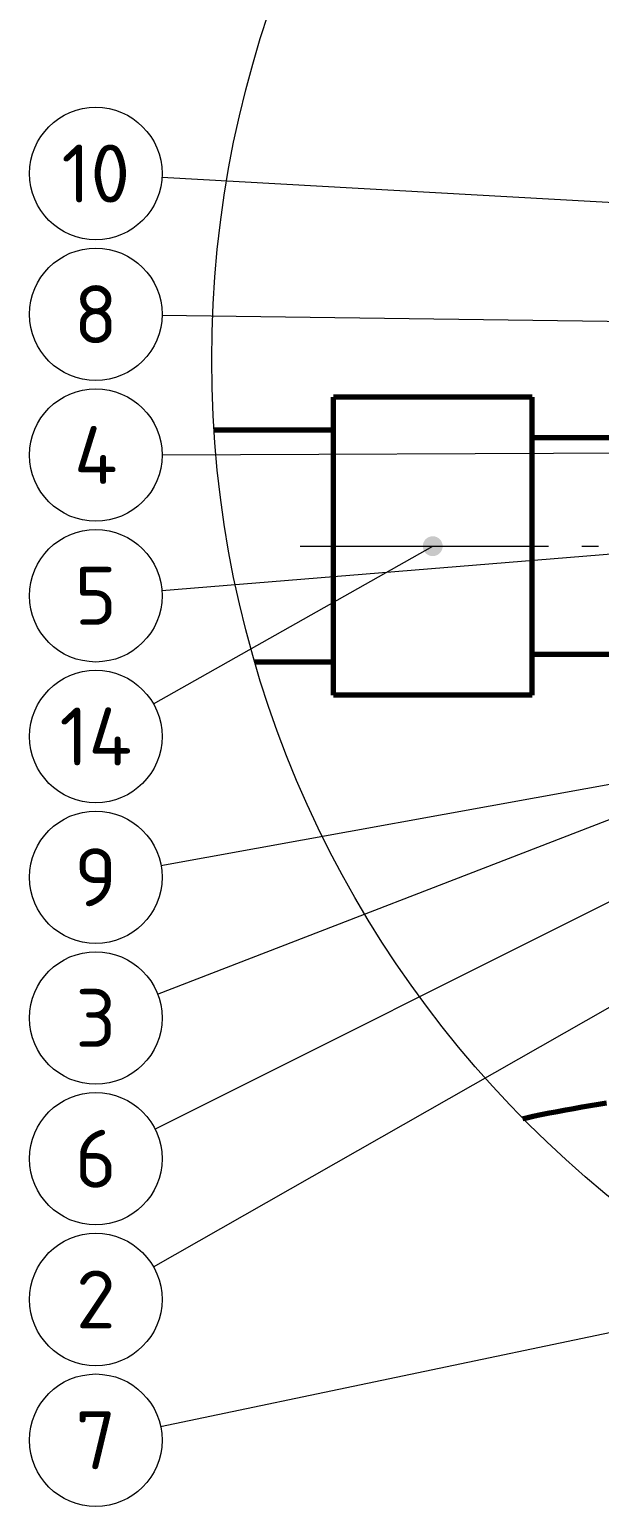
# Model space of a CAD drawing. Header units: millimetres. Extents: x 0 to 2208, y 0 to 420.
# Drawn here: x 740.4 to 774.8, y 256.5 to 345.7 of the extents above; entities that cross this region are included whole.
import ezdxf
from ezdxf.enums import TextEntityAlignment as Align

# ---------------------------------------------------------------- set-up
doc = ezdxf.new("R2010")
doc.units = ezdxf.units.MM
doc.linetypes.add('IRAM-E-TRAZOS', pattern=[5, 4, -1])
doc.linetypes.add('IRAM-F-TRAZO-PUNTO', pattern=[20, 15, -2, 1, -2])
for name, color, linetype, lineweight in [('01-VISIBLE', 7, 'CONTINUOUS', 70), ('02-OCULTA', 4, 'IRAM-E-TRAZOS', 35), ('03-EJE', 1, 'IRAM-F-TRAZO-PUNTO', 18), ('06-TEXTO', 7, 'CONTINUOUS', 25), ('08-FINA', 5, 'CONTINUOUS', 18)]:
    doc.layers.add(name, color=color, linetype=linetype, lineweight=lineweight)
doc.styles.add('ISO3098', font='isocpeur.ttf')

msp = doc.modelspace()

# ---------------------------------------------------------------- hatches: boundary and pattern name
at = {"layer": '08-FINA'}
h = msp.add_hatch(color=7, dxfattribs=at)
h.dxf.hatch_style = 1
edge = h.paths.add_edge_path()
edge.add_arc((764.767, 314.495), 0.6, 0, 360)

# ---------------------------------------------------------------- linework, layer by layer
at = {"layer": '01-VISIBLE'}
for points in [[(758.767, 305.495), (758.767, 305.995), (758.767, 306.495), (758.767, 306.995), (758.767, 307.495), (758.767, 307.995), (758.767, 308.495), (758.767, 308.995), (758.767, 309.495), (758.767, 309.995), (758.767, 310.495), (758.767, 310.995), (758.767, 311.495), (758.767, 311.995), (758.767, 312.495), (758.767, 312.995), (758.767, 313.495), (758.767, 313.995), (758.767, 314.495), (758.767, 314.995), (758.767, 315.495), (758.767, 315.995), (758.767, 316.495), (758.767, 316.995), (758.767, 317.495), (758.767, 317.995), (758.767, 318.495), (758.767, 318.995), (758.767, 319.495), (758.767, 319.995), (758.767, 320.495), (758.767, 320.995), (758.767, 321.495), (758.767, 321.995), (758.767, 322.495), (758.767, 322.995), (758.767, 323.495)], [(770.767, 323.495), (758.767, 323.495)], [(770.767, 305.495), (770.767, 305.995), (770.767, 306.495), (770.767, 306.995), (770.767, 307.495), (770.767, 307.995), (770.767, 308.495), (770.767, 308.995), (770.767, 309.495), (770.767, 309.995), (770.767, 310.495), (770.767, 310.995), (770.767, 311.495), (770.767, 311.995), (770.767, 312.495), (770.767, 312.995), (770.767, 313.495), (770.767, 313.995), (770.767, 314.495), (770.767, 314.995), (770.767, 315.495), (770.767, 315.995), (770.767, 316.495), (770.767, 316.995), (770.767, 317.495), (770.767, 317.995), (770.767, 318.495), (770.767, 318.995), (770.767, 319.495), (770.767, 319.995), (770.767, 320.495), (770.767, 320.995), (770.767, 321.495), (770.767, 321.995), (770.767, 322.495), (770.767, 322.995), (770.767, 323.495)], [(758.767, 321.495), (751.56, 321.495)], [(778.667, 321.045), (770.767, 321.045)], [(779.667, 307.945), (770.767, 307.945)], [(758.767, 307.495), (754.027, 307.495)], [(770.767, 305.495), (758.767, 305.495)], [(770.216, 279.931), (770.346, 279.96), (770.835, 280.065), (771.324, 280.166), (771.815, 280.264), (772.306, 280.359), (772.797, 280.45), (773.289, 280.539), (773.782, 280.626), (774.275, 280.711), (774.767, 280.795), (775.261, 280.878)]]:
    msp.add_lwpolyline(points, dxfattribs=at)
at = {"layer": '02-OCULTA'}
for points in [[(758.767, 323.495), (758.767, 322.995), (758.767, 322.495), (758.767, 321.995), (758.767, 321.495), (758.767, 320.995), (758.767, 320.495), (758.767, 319.995), (758.767, 319.495), (758.767, 318.995), (758.767, 318.495), (758.767, 317.995), (758.767, 317.495), (758.767, 316.995), (758.767, 316.495), (758.767, 315.995), (758.767, 315.495), (758.767, 314.995), (758.767, 314.495), (758.767, 313.995), (758.767, 313.495), (758.767, 312.995), (758.767, 312.495), (758.767, 311.995), (758.767, 311.495), (758.767, 310.995), (758.767, 310.495), (758.767, 309.995), (758.767, 309.495), (758.767, 308.995), (758.767, 308.495), (758.767, 307.995), (758.767, 307.495), (758.767, 306.995), (758.767, 306.495), (758.767, 305.995), (758.767, 305.495)], [(770.767, 323.495), (770.767, 322.995), (770.767, 322.495), (770.767, 321.995), (770.767, 321.495), (770.767, 320.995), (770.767, 320.495), (770.767, 319.995), (770.767, 319.495), (770.767, 318.995), (770.767, 318.495), (770.767, 317.995), (770.767, 317.495), (770.767, 316.995), (770.767, 316.495), (770.767, 315.995), (770.767, 315.495), (770.767, 314.995), (770.767, 314.495), (770.767, 313.995), (770.767, 313.495), (770.767, 312.995), (770.767, 312.495), (770.767, 311.995), (770.767, 311.495), (770.767, 310.995), (770.767, 310.495), (770.767, 309.995), (770.767, 309.495), (770.767, 308.995), (770.767, 308.495), (770.767, 307.995), (770.767, 307.495), (770.767, 306.995), (770.767, 306.495), (770.767, 305.995), (770.767, 305.495)], [(758.767, 307.495), (758.767, 307.995), (758.767, 308.495), (758.767, 308.995), (758.767, 309.495), (758.767, 309.995), (758.767, 310.495), (758.767, 310.995), (758.767, 311.495), (758.767, 311.995), (758.767, 312.495), (758.767, 312.995), (758.767, 313.495), (758.767, 313.995), (758.767, 314.495), (758.767, 314.995), (758.767, 315.495), (758.767, 315.995), (758.767, 316.495), (758.767, 316.995), (758.767, 317.495), (758.767, 317.995), (758.767, 318.495), (758.767, 318.995), (758.767, 319.495), (758.767, 319.995), (758.767, 320.495), (758.767, 320.995), (758.767, 321.495)], [(758.767, 321.495), (758.767, 320.995), (758.767, 320.495), (758.767, 319.995), (758.767, 319.495), (758.767, 318.995), (758.767, 318.495), (758.767, 317.995), (758.767, 317.495), (758.767, 316.995), (758.767, 316.495), (758.767, 315.995), (758.767, 315.495), (758.767, 314.995), (758.767, 314.495), (758.767, 313.995), (758.767, 313.495), (758.767, 312.995), (758.767, 312.495), (758.767, 311.995), (758.767, 311.495), (758.767, 310.995), (758.767, 310.495), (758.767, 309.995), (758.767, 309.495), (758.767, 308.995), (758.767, 308.495), (758.767, 307.995), (758.767, 307.495)], [(770.767, 307.945), (770.767, 308.449), (770.767, 308.953), (770.767, 309.457), (770.767, 309.96), (770.767, 310.464), (770.767, 310.968), (770.767, 311.472), (770.767, 311.976), (770.767, 312.48), (770.767, 312.983), (770.767, 313.487), (770.767, 313.991), (770.767, 314.495), (770.767, 314.999), (770.767, 315.503), (770.767, 316.007), (770.767, 316.51), (770.767, 317.014), (770.767, 317.518), (770.767, 318.022), (770.767, 318.526), (770.767, 319.03), (770.767, 319.533), (770.767, 320.037), (770.767, 320.541), (770.767, 321.045)], [(770.767, 321.045), (770.767, 320.541), (770.767, 320.037), (770.767, 319.533), (770.767, 319.03), (770.767, 318.526), (770.767, 318.022), (770.767, 317.518), (770.767, 317.014), (770.767, 316.51), (770.767, 316.007), (770.767, 315.503), (770.767, 314.999), (770.767, 314.495), (770.767, 313.991), (770.767, 313.487), (770.767, 312.983), (770.767, 312.48), (770.767, 311.976), (770.767, 311.472), (770.767, 310.968), (770.767, 310.464), (770.767, 309.96), (770.767, 309.457), (770.767, 308.953), (770.767, 308.449), (770.767, 307.945)]]:
    msp.add_lwpolyline(points, dxfattribs=at)
at = {"layer": '03-EJE'}
msp.add_lwpolyline([(756.767, 314.495), (817.667, 314.495)], dxfattribs=at)
at = {"layer": '08-FINA'}
for p, q in [((748.41, 336.776), (779.307, 335.045)), ((748.416, 328.446), (785.937, 327.935)), ((748.417, 320.016), (792.717, 320.19)), ((748.404, 311.824), (796.667, 315.745)), ((747.899, 304.967), (764.767, 314.495)), ((748.148, 287.442), (796.667, 306.195)), ((748.353, 295.213), (809.267, 306.245)), ((747.993, 279.291), (796.667, 303.663)), ((747.893, 270.979), (796.667, 298.745)), ((748.331, 261.321), (796.667, 271.462))]:
    msp.add_line(p, q, dxfattribs=at)
for centre, radius in [((816.667, 325.75), 65.25), ((744.417, 337), 4), ((744.417, 328.5), 4), ((744.417, 320), 4), ((744.417, 311.5), 4), ((744.417, 303), 4), ((744.417, 294.5), 4), ((744.417, 286), 4), ((744.417, 277.5), 4), ((744.417, 269), 4), ((744.417, 260.5), 4)]:
    msp.add_circle(centre, radius, dxfattribs=at)

# ---------------------------------------------------------------- texts
at = {"layer": '06-TEXTO', "style": 'ISO3098'}
for s, p in [('10', (744.417, 337)), ('8', (744.417, 328.5)), ('4', (744.417, 320)), ('5', (744.417, 311.5)), ('14', (744.417, 303)), ('9', (744.417, 294.5)), ('3', (744.417, 286)), ('6', (744.417, 277.5)), ('2', (744.417, 269)), ('7', (744.417, 260.5))]:
    msp.add_text(s, height=3.5, dxfattribs=at).set_placement(p, align=Align.MIDDLE_CENTER)

doc.saveas('drawing.dxf')
